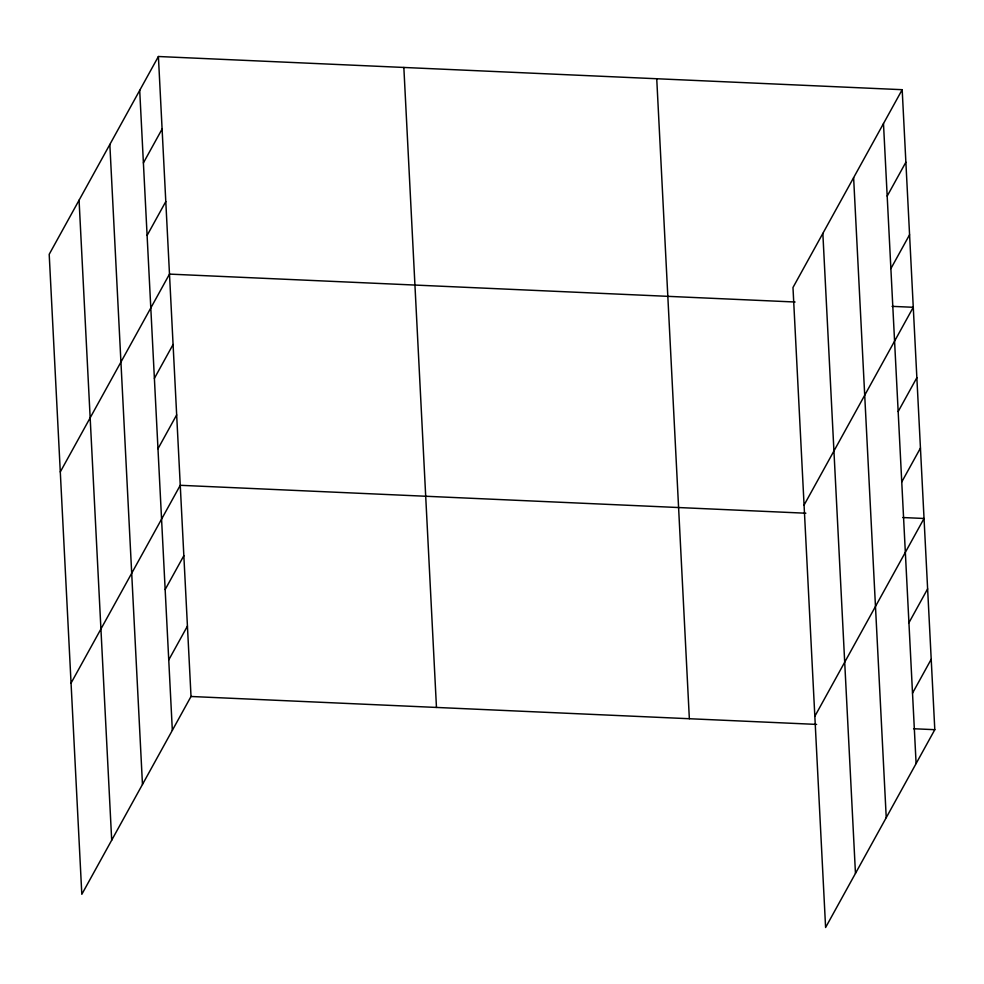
<?xml version="1.0" encoding="UTF-8"?>
<svg xmlns="http://www.w3.org/2000/svg" width="984" height="984" viewBox="0 0 984 984"><rect width="100%" height="100%" fill="white"/><g stroke="black" fill="none" stroke-linecap="round" stroke-linejoin="round"><path stroke-width="1.48" d="M158.399 56.506L49.2 254.315L81.82 894.308L191.019 696.487L158.399 56.506L902.18 89.692L934.8 729.685L825.601 927.494L792.981 287.512L902.18 89.692M143.406 162.889L162.102 129.039M147.108 235.422L165.792 201.572M60.295 471.914L169.494 274.106L795.084 302.014M154.39 378.36L173.086 344.498M157.981 448.753L176.665 414.891M71.057 683.105L180.257 485.296L805.859 513.217M165.152 589.551L183.848 555.689M168.744 659.944L187.44 626.095M887.187 196.087L905.87 162.225M890.877 268.62L909.573 234.758M804.063 505.099L913.263 307.291L892.058 306.344M898.171 411.546L916.854 377.696M901.75 481.951L920.446 448.089M814.838 716.303L924.038 518.482L902.82 517.535M908.933 622.749L927.617 588.887M912.525 693.142L931.208 659.28M191.019 696.487L816.622 724.409M913.582 728.738L934.8 729.685M883.484 123.553L916.104 763.535M853.62 177.661L886.24 817.643M822.845 233.405L855.465 873.386M656.734 78.745L689.354 718.726M403.846 67.453L436.466 707.447M139.703 90.356L172.335 730.349M109.839 144.464L142.471 784.457M79.064 200.207L111.696 840.201"/></g></svg>
